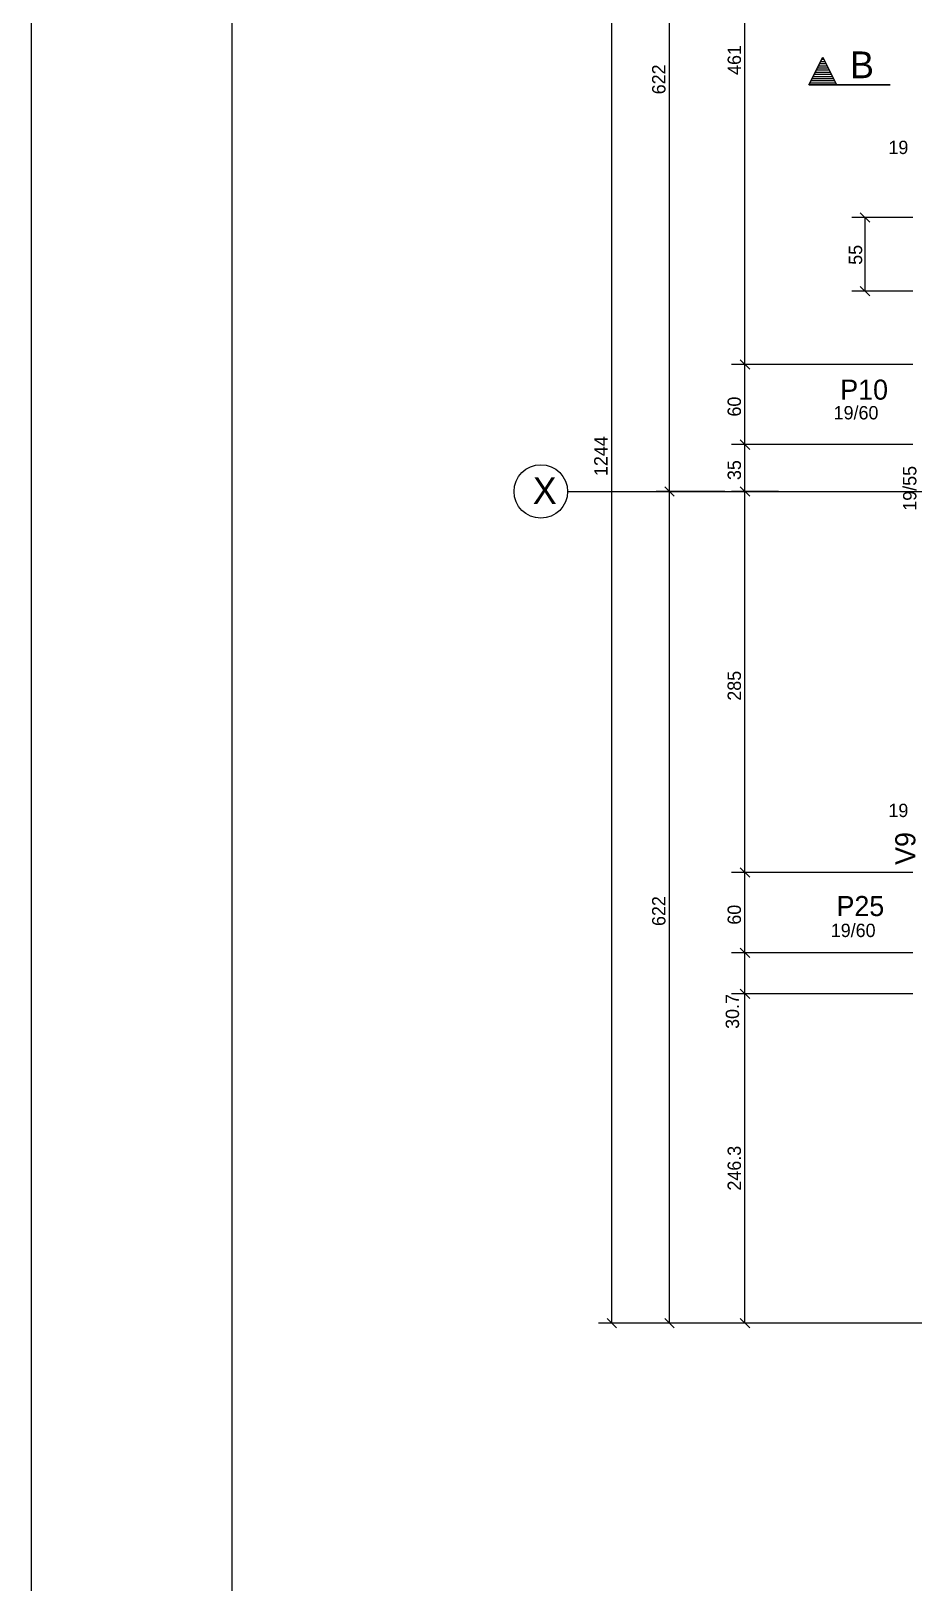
# Model space of a CAD drawing. Header units: metres. Extents: x 1005 to 7189, y 1013 to 3983.
# Drawn here: x 1005 to 1665, y 2045 to 3205 of the extents above; entities that cross this region are included whole.
import ezdxf

# ---------------------------------------------------------------- set-up
doc = ezdxf.new("R2010")
doc.units = ezdxf.units.M
for name, color, linetype in [('1', 1, 'Continuous'), ('2', 2, 'Continuous'), ('3', 3, 'Continuous'), ('4', 4, 'Continuous'), ('6', 6, 'Continuous'), ('9', 9, 'Continuous')]:
    doc.layers.add(name, color=color, linetype=linetype)

msp = doc.modelspace()

# ---------------------------------------------------------------- linework, layer by layer
at = {"layer": '1', "linetype": 'Continuous'}
for p, q in [((1586.467816, 3165.215797), (1596.838612, 3185.957396)), ((1586.608864, 3165.3027), (1596.838612, 3185.762298)), ((1594.445361, 3181.170845), (1599.231912, 3181.170845)), ((1595.243115, 3182.766396), (1598.434163, 3182.766396)), ((1596.040864, 3184.361899), (1597.799815, 3184.361899)), ((1596.838612, 3185.957396), (1607.165958, 3165.3027)), ((1596.838612, 3185.762245), (1607.068409, 3165.302748)), ((1588.861061, 3170.0023), (1604.816164, 3170.0023)), ((1589.658863, 3171.597797), (1604.018415, 3171.597797)), ((1590.456612, 3173.193348), (1603.220667, 3173.193348)), ((1591.254361, 3174.788845), (1602.422918, 3174.788845)), ((1592.052115, 3176.384348), (1601.625157, 3176.384348)), ((1592.849864, 3177.979845), (1600.827409, 3177.979845)), ((1593.647612, 3179.575348), (1600.02966, 3179.575348)), ((1647.265566, 3165.215797), (1586.467816, 3165.215797)), ((1586.608864, 3165.302748), (1647.265566, 3165.302748)), ((1587.265564, 3166.8113), (1606.411708, 3166.8113)), ((1588.063313, 3168.406797), (1605.613912, 3168.406797))]:
    msp.add_line(p, q, dxfattribs=at)
msp.add_lwpolyline([(1005.01258, 1013.090475), (7189.246905, 1013.090475), (7189.246905, 3983.090475), (1005.01258, 3983.090475), (1005.01258, 1013.090475)], dxfattribs=at)
at = {"layer": '2', "linetype": 'Continuous'}
for p, q in [((1631.999157, 3062.466848), (1624.928089, 3069.537915)), ((1631.999157, 3007.466848), (1624.928089, 3014.537915)), ((1542.236067, 2952.650966), (1535.164999, 2959.722034)), ((1542.236067, 2952.650966), (1535.164999, 2959.722034)), ((1542.236067, 2892.650966), (1535.164999, 2899.722034)), ((1485.790733, 2857.650966), (1478.719665, 2864.722034)), ((1485.790733, 2857.650966), (1478.719665, 2864.722034)), ((1542.236067, 2857.650966), (1535.164999, 2864.722034)), ((1542.236067, 2857.650966), (1535.164999, 2864.722034)), ((1542.236067, 2572.650966), (1535.164999, 2579.722034)), ((1542.236067, 2512.650966), (1535.164999, 2519.722034)), ((1542.236067, 2512.650966), (1535.164999, 2519.722034)), ((1542.236067, 2481.942115), (1535.164999, 2489.013182)), ((1542.236067, 2481.942115), (1535.164999, 2489.013182)), ((1442.706395, 2235.650966), (1435.635328, 2242.722034)), ((1485.790733, 2235.650966), (1478.719665, 2242.722034)), ((1542.236067, 2235.650966), (1535.164999, 2242.722034))]:
    msp.add_line(p, q, dxfattribs=at)
at = {"layer": '3', "linetype": 'Continuous'}
msp.add_circle((1386.07657, 2861.1865), 20, dxfattribs=at)
at = {"layer": '6', "linetype": 'Continuous'}
msp.add_lwpolyline([(1155.015047, 1063.09205), (7139.251311, 1063.09205), (7139.251311, 3933.090975), (1155.015047, 3933.090975), (1155.015047, 1063.09205)], dxfattribs=at)
at = {"layer": '9', "linetype": 'Continuous'}
for p, q in [((1439.170862, 2239.1865), (1439.170862, 3483.1865)), ((1482.255199, 2861.1865), (1482.255199, 3483.1865)), ((1538.700533, 2956.1865), (1538.700533, 3417.1865)), ((1664.2765, 3066.002381), (1618.463623, 3066.002381)), ((1628.463623, 3011.002381), (1628.463623, 3066.002381)), ((1664.2765, 3011.002381), (1618.463623, 3011.002381)), ((1664.2765, 2956.1865), (1528.700533, 2956.1865)), ((1538.700533, 2896.1865), (1538.700533, 2956.1865)), ((1664.2765, 2896.1865), (1528.700533, 2896.1865)), ((1538.700533, 2861.1865), (1538.700533, 2896.1865)), ((1523.700533, 2861.1865), (1472.255199, 2861.1865)), ((1482.255199, 2239.1865), (1482.255199, 2861.1865)), ((1563.872205, 2861.1865), (1528.700533, 2861.1865)), ((1538.700533, 2576.1865), (1538.700533, 2861.1865)), ((1664.2765, 2576.1865), (1528.700533, 2576.1865)), ((1553.536511, 2576.1865), (1528.700533, 2576.1865)), ((1538.700533, 2516.1865), (1538.700533, 2576.1865)), ((1664.2765, 2516.1865), (1528.700533, 2516.1865)), ((1538.700533, 2485.477649), (1538.700533, 2516.1865)), ((1664.2765, 2485.477649), (1528.700533, 2485.477649)), ((1538.700533, 2239.1865), (1538.700533, 2485.477649)), ((1475.708766, 2239.1865), (1429.170862, 2239.1865)), ((1533.700533, 2239.1865), (1470.708766, 2239.1865)), ((1533.700533, 2239.1865), (1472.255199, 2239.1865)), ((1924.473693, 2239.1865), (1528.700533, 2239.1865))]:
    msp.add_line(p, q, dxfattribs=at)
at = {"layer": '9'}
msp.add_line((1406.07657, 2861.1865), (5359.603383, 2861.1865), dxfattribs=at)

# ---------------------------------------------------------------- texts
at = {"layer": '1', "linetype": 'Continuous'}
msp.add_text('B', height=20, dxfattribs=at).set_placement((1617.265566, 3170.215797))
at = {"layer": '2', "linetype": 'Continuous'}
for s, p in [('461', (1535.700533, 3172.6865)), ('622', (1479.255199, 3158.1865)), ('55', (1626.282192, 3030.685941)), ('60', (1535.700533, 2917.1865)), ('1244', (1435.967717, 2872.717973)), ('35', (1535.700533, 2869.6865)), ('285', (1535.700533, 2704.6865)), ('622', (1479.255199, 2536.1865)), ('60', (1535.700533, 2537.1865)), ('30.7', (1534.274121, 2459.253923)), ('246.3', (1535.700533, 2338.332074))]:
    msp.add_text(s, height=10, rotation=90, dxfattribs=at).set_placement(p)
for p in [(1645.94317, 3113.496306), (1645.94317, 2617.643084)]:
    msp.add_text('19', height=10, dxfattribs=at).set_placement(p)
at = {"layer": '3', "linetype": 'Continuous'}
for p in [(1604.994914, 2915.052562), (1602.854598, 2527.917681)]:
    msp.add_text('19/60', height=10, dxfattribs=at).set_placement(p)
msp.add_text('19/55', height=10, rotation=90, dxfattribs=at).set_placement((1666.849672, 2846.775607))
at = {"layer": '4', "linetype": 'Continuous'}
for s, p in [('P10', (1609.930579, 2929.805779)), ('P25', (1607.117775, 2543.62821))]:
    msp.add_text(s, height=15, dxfattribs=at).set_placement(p)
msp.add_text('V9', height=15, rotation=90, dxfattribs=at).set_placement((1666.058023, 2581.892566))
at = {"layer": '6', "linetype": 'Continuous'}
msp.add_text('X', height=20, dxfattribs=at).set_placement((1380.087286, 2851.82232))

doc.saveas('drawing.dxf')
